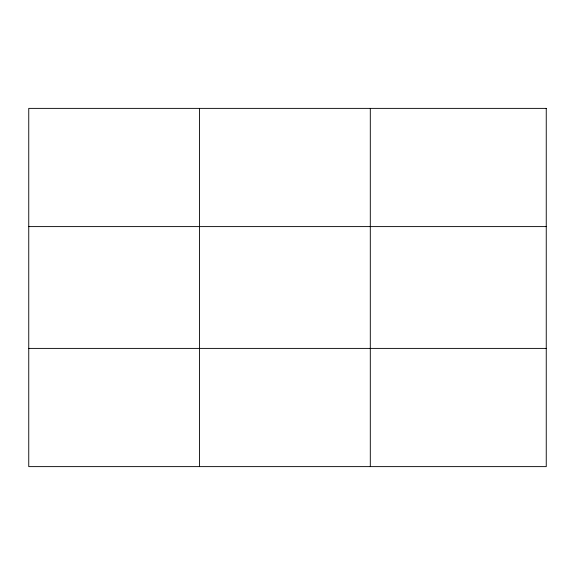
<?xml version="1.0" encoding="UTF-8"?>
<svg xmlns="http://www.w3.org/2000/svg" width="575" height="575" viewBox="0 0 575 575"><rect width="100%" height="100%" fill="white"/><g stroke="black" fill="none" stroke-linecap="round" stroke-linejoin="round"><path stroke-width="0.86" d="M199.525 108.38L199.525 466.62M370.3 108.38L370.3 466.62M28.75 226.6L546.25 226.6M28.75 348.4L546.25 348.4M546.25 108.38L546.25 466.62L28.75 466.62L28.75 108.38L546.25 108.38"/></g></svg>
